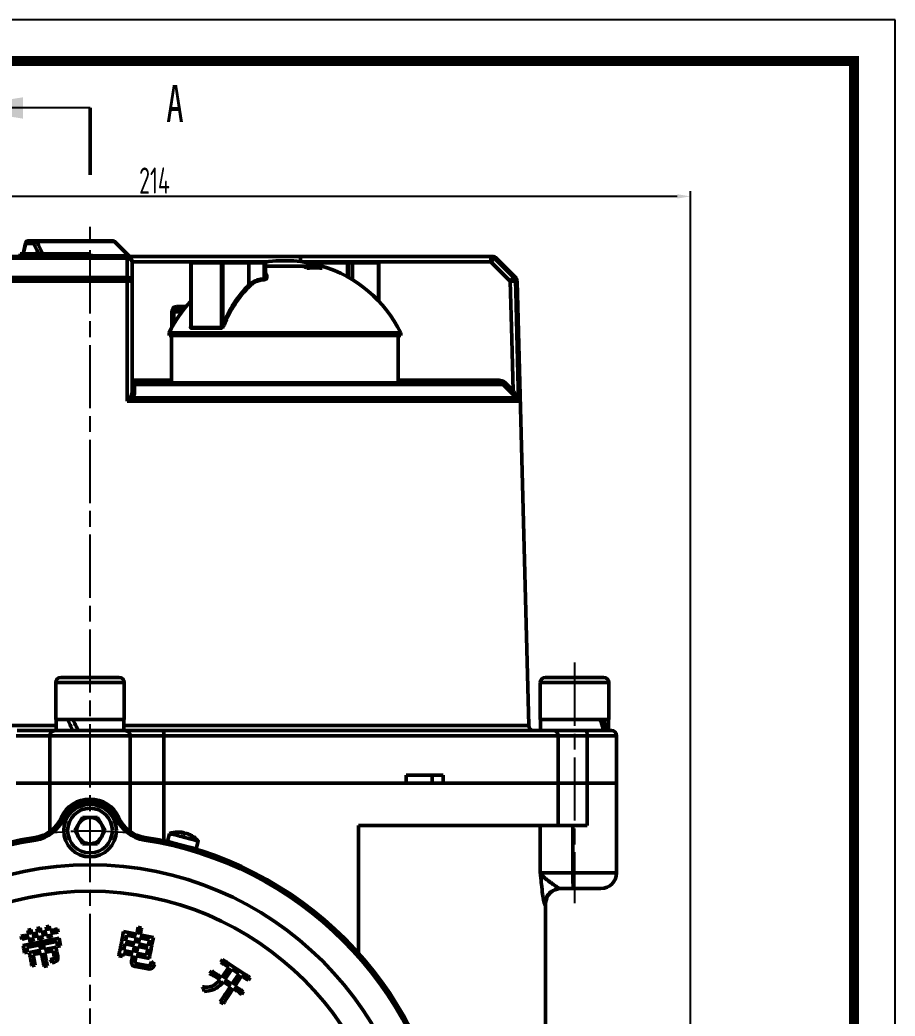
# Model space of a CAD drawing. Header units: millimetres. Extents: x 7343 to 8240, y 5038 to 5694.
# Drawn here: x 8074.1 to 8240.3, y 5505.3 to 5694.5 of the extents above; entities that cross this region are included whole.
import ezdxf

# ---------------------------------------------------------------- set-up
doc = ezdxf.new("R2010")
doc.units = ezdxf.units.MM
doc.linetypes.add('AM_ISO08W050', pattern=[18, 12, -1.5, 3, -1.5])
for name, color, linetype, lineweight in [('AM_5', 3, 'Continuous', 25), ('AM_7', 4, 'AM_ISO08W050', 25), ('AM_BOR', 7, 'Continuous', 50), ('剖切线', 1, 'Continuous', 50)]:
    doc.layers.add(name, color=color, linetype=linetype, lineweight=lineweight)
doc.layers.add('text', color=2, linetype='Continuous')
doc.styles.add('SLDTEXTSTYLE0', font='TXT', dxfattribs={"width": 0.7})
doc.styles.add('工程字', font='gbenor.shx', dxfattribs={"width": 0.707, "bigfont": 'hztxt.shx'})
doc.dimstyles.new('AM_GB$0', dxfattribs={"dimtxt": 3.5, "dimasz": 2.5, "dimexe": 1, "dimexo": 1, "dimgap": 0.5, "dimtad": 1, "dimdsep": 46, "dimtxsty": '工程字', "dimcen": 0, "dimclrd": 256, "dimclre": 256, "dimclrt": 2, "dimadec": 0, "dimazin": 2, "dimtp": 0.1, "dimtm": 0.1, "dimtfac": 0.71, "dimtmove": 0, "dimatfit": 3, "dimfxl": 0, "dimlwd": -1, "dimlwe": -1, "dimarcsym": 0})

# ---------------------------------------------------------------- blocks, each defined once
blk = doc.blocks.new('*D37')
at = {"layer": 'AM_5', "transparency": 16777216}
for p, q in [((7987.44, 5559.55), (7987.44, 5661.97)), ((8201.44, 5492.05), (8201.44, 5661.97)), ((8198.94, 5660.97), (7989.94, 5660.97))]:
    blk.add_line(p, q, dxfattribs=at)
for points in [[(7989.94, 5661.39), (7989.94, 5660.56), (7987.44, 5660.97)], [(8198.94, 5661.39), (8198.94, 5660.56), (8201.44, 5660.97)]]:
    blk.add_solid(points, dxfattribs=at)
at = {"layer": 'Defpoints', "color": 0}
for p in [(7987.44, 5660.97), (7987.44, 5558.55), (8201.44, 5491.05)]:
    blk.add_point(p, dxfattribs=at)
at = {"layer": 'AM_5', "color": 2, "transparency": 16777216, "insert": (8099.69, 5663.97), "char_height": 5, "attachment_point": 5, "style": '工程字'}
blk.add_mtext('214', dxfattribs=at)

msp = doc.modelspace()

# ---------------------------------------------------------------- linework, layer by layer
for p, q in [((8240.31, 5694.478), (7343.435, 5694.478)), ((8240.31, 5038.228), (8240.31, 5694.478))]:
    msp.add_line(p, q)
at = {"const_width": 1.875}
msp.add_lwpolyline([(8232.497, 5686.665), (7382.497, 5686.665), (7382.497, 5046.04), (8232.497, 5046.04)], close=True, dxfattribs=at)
at = {"layer": 'AM_5'}
msp.add_line((8087.442, 5677.761), (8062.042, 5677.761), dxfattribs=at)
msp.add_solid([(8062.042, 5677.761), (8074.742, 5675.729), (8074.742, 5679.793)], dxfattribs=at)
at = {"layer": 'AM_7'}
for p, q in [((8087.442, 5350.751), (8087.442, 5655.193)), ((8179.442, 5572.439), (8179.442, 5526.751))]:
    msp.add_line(p, q, dxfattribs=at)
msp.add_arc((8087.442, 5471.447), 69, 83.06287, 96.93713, dxfattribs=at)
at = {"layer": 'AM_BOR'}
for p, q in [((8075.22, 5652.091), (8074.752, 5650.091)), ((8075.242, 5652.045), (8074.774, 5650.045)), ((8075.22, 5652.091), (8075.224, 5652.1)), ((8076.688, 5652.045), (8075.242, 5652.045)), ((8075.298, 5652.277), (8075.298, 5652.278)), ((8075.827, 5652.545), (8077.121, 5652.545)), ((8077.121, 5652.545), (8091.735, 5652.545)), ((8092.088, 5652.399), (8077.323, 5652.399)), ((8094.795, 5649.692), (8092.088, 5652.399)), ((8074.166, 5650.045), (8074.166, 5649.545)), ((8074.358, 5650.045), (8074.166, 5650.045)), ((8074.358, 5650.045), (8074.358, 5649.545)), ((8074.736, 5650.045), (8074.358, 5650.045)), ((8074.774, 5650.045), (8077.426, 5650.045)), ((8077.426, 5650.045), (8077.426, 5649.545)), ((8077.563, 5650.045), (8077.426, 5650.045)), ((8077.563, 5650.045), (8077.563, 5649.545)), ((8077.975, 5650.045), (8077.563, 5650.045)), ((8077.975, 5650.045), (8077.975, 5649.545)), ((8079.411, 5650.045), (8079.411, 5649.545)), ((8085.594, 5650.045), (8079.411, 5650.045)), ((8085.594, 5650.045), (8085.594, 5649.545)), ((8087.03, 5650.045), (8087.03, 5649.545)), ((8087.442, 5650.045), (8087.03, 5650.045)), ((8087.442, 5650.045), (8087.442, 5649.545)), ((8087.579, 5650.045), (8087.579, 5649.545)), ((8094.507, 5649.252), (8010.317, 5649.252)), ((8011.024, 5649.545), (8094.442, 5649.545)), ((8087.579, 5649.692), (8094.795, 5649.692)), ((8094.442, 5649.545), (8127.442, 5649.545)), ((8095.442, 5648.545), (8095.442, 5644.878)), ((8106.791, 5648.545), (8095.442, 5648.545)), ((8106.591, 5648.345), (8106.591, 5636.187)), ((8106.591, 5648.345), (8106.626, 5648.345)), ((8106.626, 5648.345), (8106.626, 5636.062)), ((8112.407, 5648.345), (8106.626, 5648.345)), ((8106.791, 5648.545), (8112.519, 5648.545)), ((8112.407, 5636.062), (8112.407, 5648.345)), ((8112.407, 5648.345), (8112.66, 5648.345)), ((8112.519, 5648.545), (8117.452, 5648.545)), ((8112.66, 5648.345), (8112.66, 5636.633)), ((8117.593, 5648.345), (8112.66, 5648.345)), ((8117.452, 5648.545), (8120.571, 5648.545)), ((8117.593, 5644.165), (8117.593, 5648.345)), ((8120.518, 5648.345), (8117.593, 5648.345)), ((8120.518, 5645.321), (8120.518, 5648.345)), ((8120.518, 5648.345), (8120.771, 5648.345)), ((8121.156, 5648.545), (8120.574, 5648.545)), ((8120.771, 5648.345), (8120.771, 5645.623)), ((8120.774, 5648.345), (8120.771, 5648.345)), ((8120.774, 5645.742), (8120.774, 5648.345)), ((8127.442, 5649.545), (8163.539, 5649.545)), ((8127.442, 5649.545), (8127.442, 5648.582)), ((8128.309, 5648.545), (8127.727, 5648.545)), ((8128.309, 5648.545), (8136.339, 5648.545)), ((8136.345, 5648.345), (8128.966, 5648.345)), ((8136.339, 5648.545), (8137.16, 5648.545)), ((8136.345, 5645.677), (8136.345, 5648.345)), ((8136.345, 5648.345), (8136.539, 5648.345)), ((8136.539, 5645.568), (8136.539, 5648.345)), ((8137.301, 5648.345), (8136.539, 5648.345)), ((8137.16, 5648.545), (8142.092, 5648.545)), ((8142.234, 5648.345), (8137.301, 5648.345)), ((8137.301, 5645.117), (8137.301, 5648.345)), ((8163.539, 5648.545), (8142.092, 5648.545)), ((8142.234, 5641.107), (8142.234, 5648.345)), ((8142.234, 5648.345), (8142.292, 5648.345)), ((8142.292, 5641.045), (8142.292, 5648.345)), ((8163.539, 5649.545), (8163.539, 5648.545)), ((8163.539, 5649.545), (8163.86, 5649.545)), ((8164.567, 5649.252), (8164.243, 5649.252)), ((8168.235, 5645.585), (8164.567, 5649.252)), ((8120.774, 5647.745), (8131.442, 5647.745)), ((8120.774, 5647.742), (8127.771, 5647.742)), ((8130.599, 5647.742), (8131.442, 5647.742)), ((8130.599, 5647.742), (8130.599, 5647.41)), ((8131.442, 5647.742), (8131.442, 5647.745)), ((8094.529, 5644.904), (8006.356, 5644.904)), ((8006.649, 5645.585), (8094.504, 5645.585)), ((8095.442, 5644.878), (8095.442, 5624.07)), ((8120.771, 5645.623), (8120.753, 5645.742)), ((8167.925, 5645.585), (8168.235, 5645.585)), ((8168.527, 5644.904), (8168.217, 5644.904)), ((8170.737, 5560.519), (8168.527, 5644.904)), ((8102.981, 5639.045), (8103.363, 5639.045)), ((8102.981, 5636.083), (8102.981, 5639.045)), ((8103.363, 5639.045), (8103.363, 5636.752)), ((8104.903, 5639.045), (8103.363, 5639.045)), ((8103.875, 5640.045), (8105.794, 5640.045)), ((8104.244, 5639.545), (8105.292, 5639.545)), ((8102.442, 5635.045), (8102.442, 5634.545)), ((8139.998, 5635.045), (8102.442, 5635.045)), ((8112.393, 5635.966), (8106.606, 5635.966)), ((8106.626, 5636.062), (8112.407, 5636.062)), ((8146.442, 5635.045), (8139.998, 5635.045)), ((8146.442, 5634.545), (8146.442, 5635.045)), ((8139.998, 5634.545), (8102.442, 5634.545)), ((8102.942, 5634.545), (8102.942, 5625.545)), ((8146.442, 5634.545), (8139.998, 5634.545)), ((8145.942, 5625.545), (8145.942, 5634.545)), ((8095.442, 5626.045), (8102.981, 5626.045)), ((8165.872, 5625.252), (8095.904, 5625.252)), ((8095.942, 5625.545), (8165.156, 5625.545)), ((8145.942, 5626.045), (8165.156, 5626.045)), ((8165.156, 5625.545), (8165.156, 5626.045)), ((8166.223, 5625.606), (8167.768, 5624.07)), ((8168.817, 5622.066), (8094.528, 5622.066)), ((8095.536, 5622.747), (8168.429, 5622.747)), ((8080.942, 5568.645), (8080.942, 5561.645)), ((8093.942, 5568.645), (8080.942, 5568.645)), ((8081.942, 5569.645), (8092.942, 5569.645)), ((8093.942, 5561.645), (8093.942, 5568.645)), ((8172.942, 5568.645), (8172.942, 5561.645)), ((8185.942, 5568.645), (8172.942, 5568.645)), ((8173.942, 5569.645), (8184.942, 5569.645)), ((8185.942, 5561.645), (8185.942, 5568.645)), ((8093.942, 5561.645), (8080.942, 5561.645)), ((8081.002, 5561.645), (8081.002, 5559.545)), ((8093.882, 5559.545), (8093.882, 5561.645)), ((8185.942, 5561.645), (8172.942, 5561.645)), ((8173.002, 5561.645), (8173.002, 5559.545)), ((8185.882, 5559.545), (8185.882, 5561.645)), ((8004.147, 5560.519), (8081.002, 5560.519)), ((8073.582, 5559.545), (8080.765, 5559.545)), ((8080.765, 5559.545), (8094.119, 5559.545)), ((8093.882, 5560.519), (8170.737, 5560.519)), ((8094.119, 5559.545), (8101.302, 5559.545)), ((8101.302, 5559.545), (8175.356, 5559.545)), ((8175.356, 5559.545), (8181.544, 5559.545)), ((8181.544, 5559.545), (8186.442, 5559.545)), ((8079.811, 5558.545), (8073.426, 5558.545)), ((8079.811, 5558.545), (8079.811, 5549.545)), ((8095.073, 5558.545), (8079.811, 5558.545)), ((8095.073, 5558.545), (8095.073, 5549.545)), ((8101.458, 5558.545), (8095.073, 5558.545)), ((8101.458, 5558.545), (8101.458, 5549.545)), ((8176.344, 5558.545), (8101.458, 5558.545)), ((8176.344, 5558.545), (8176.344, 5549.545)), ((8181.844, 5558.545), (8176.344, 5558.545)), ((8181.844, 5558.545), (8181.844, 5549.545)), ((8187.442, 5558.545), (8181.844, 5558.545)), ((8187.442, 5549.545), (8187.442, 5558.545)), ((8147.448, 5551.045), (8147.448, 5549.545)), ((8154.519, 5551.045), (8147.448, 5551.045)), ((8152.394, 5551.045), (8152.394, 5549.545)), ((8154.519, 5551.045), (8154.519, 5549.545)), ((8079.811, 5549.545), (8073.426, 5549.545)), ((8095.073, 5549.545), (8079.811, 5549.545)), ((8079.811, 5549.545), (8079.811, 5540.378)), ((8095.073, 5549.545), (8101.458, 5549.545)), ((8095.073, 5540.378), (8095.073, 5549.545)), ((8101.458, 5549.545), (8147.448, 5549.545)), ((8101.458, 5549.545), (8176.344, 5549.545)), ((8101.458, 5549.545), (8101.458, 5538.596)), ((8154.519, 5549.545), (8176.344, 5549.545)), ((8181.844, 5549.545), (8176.344, 5549.545)), ((8176.344, 5541.545), (8176.344, 5549.545)), ((8187.442, 5549.545), (8181.844, 5549.545)), ((8181.844, 5549.545), (8181.844, 5541.545)), ((8187.442, 5532.545), (8187.442, 5549.545)), ((8084.555, 5540.545), (8085.998, 5543.045)), ((8085.998, 5543.045), (8088.885, 5543.045)), ((8088.885, 5543.045), (8090.329, 5540.545)), ((8085.998, 5538.045), (8084.555, 5540.545)), ((8090.329, 5540.545), (8088.885, 5538.045)), ((8105.039, 5540.024), (8105.078, 5540.172)), ((8105.045, 5540.023), (8105.086, 5540.176)), ((8138.442, 5541.545), (8138.442, 5517.276)), ((8138.442, 5541.545), (8176.344, 5541.545)), ((8172.947, 5532.545), (8172.947, 5541.545)), ((8181.844, 5541.545), (8176.344, 5541.545)), ((8179.12, 5541.545), (8179.12, 5532.545)), ((8102.567, 5539.993), (8102.174, 5538.501)), ((8105.318, 5540.108), (8105.279, 5539.961)), ((8106.109, 5539.9), (8106.105, 5539.884)), ((8107.59, 5537.075), (8107.982, 5538.567)), ((8088.885, 5538.045), (8085.998, 5538.045)), ((8103.431, 5538.17), (8103.427, 5538.154)), ((8106.328, 5537.39), (8106.333, 5537.406)), ((8172.947, 5532.545), (8179.12, 5532.545)), ((8179.12, 5532.545), (8187.442, 5532.545)), ((8179.24, 5529.545), (8176.789, 5529.545)), ((8184.442, 5529.545), (8179.24, 5529.545)), ((8173.942, 5526.545), (8173.794, 5526.545)), ((8173.942, 5493.545), (8173.942, 5526.545)), ((8075.618, 5521.639), (8076.244, 5521.762)), ((8077.34, 5521.977), (8077.998, 5522.106)), ((8078.138, 5521.222), (8079.266, 5521.444)), ((8079.1, 5522.289), (8079.696, 5522.406)), ((8079.266, 5521.444), (8079.1, 5522.289)), ((8079.829, 5521.554), (8080.205, 5521.628)), ((8081.264, 5521.867), (8081.387, 5521.24)), ((8093.793, 5521.358), (8096.331, 5520.86)), ((8096.556, 5522.182), (8097.245, 5522.046)), ((8074.466, 5519.882), (8074.343, 5520.509)), ((8074.717, 5518.762), (8081.577, 5520.107)), ((8075.226, 5520.651), (8075.82, 5520.768)), ((8075.925, 5520.235), (8075.299, 5520.112)), ((8081.119, 5519.465), (8075.418, 5518.346)), ((8076.692, 5519.475), (8076.066, 5519.352)), ((8076.384, 5520.878), (8077.543, 5521.106)), ((8077.649, 5520.573), (8076.489, 5520.345)), ((8078.435, 5519.881), (8077.776, 5519.752)), ((8079.371, 5520.911), (8078.243, 5520.688)), ((8079.53, 5520.096), (8079.371, 5520.911)), ((8080.126, 5520.213), (8079.53, 5520.096)), ((8080.31, 5521.095), (8079.935, 5521.021)), ((8081.296, 5518.556), (8081.119, 5519.465)), ((8081.577, 5520.107), (8081.86, 5518.666)), ((8094.41, 5520.684), (8094.182, 5519.525)), ((8094.182, 5519.525), (8095.998, 5519.169)), ((8096.227, 5520.328), (8094.41, 5520.684)), ((8095.998, 5519.169), (8096.227, 5520.328)), ((8096.853, 5520.206), (8096.625, 5519.046)), ((8098.732, 5519.837), (8096.853, 5520.206)), ((8096.957, 5520.737), (8099.493, 5520.24)), ((8098.504, 5518.677), (8098.732, 5519.837)), ((8075.596, 5517.437), (8075, 5517.321)), ((8075.418, 5518.346), (8075.596, 5517.437)), ((8075.896, 5517.399), (8078.12, 5517.835)), ((8077.929, 5518.644), (8078.618, 5518.778)), ((8078.747, 5517.958), (8081.002, 5518.401)), ((8080.447, 5517.738), (8078.851, 5517.425)), ((8080.663, 5516.643), (8080.447, 5517.738)), ((8081.142, 5517.517), (8081.302, 5516.703)), ((8081.86, 5518.666), (8081.296, 5518.556)), ((8094.084, 5519.024), (8093.838, 5517.771)), ((8093.838, 5517.771), (8095.654, 5517.415)), ((8095.9, 5518.668), (8094.084, 5519.024)), ((8095.654, 5517.415), (8095.9, 5518.668)), ((8096.527, 5518.545), (8096.281, 5517.292)), ((8098.406, 5518.176), (8096.527, 5518.545)), ((8096.625, 5519.046), (8098.504, 5518.677)), ((8098.16, 5516.923), (8098.406, 5518.176)), ((8078.224, 5517.302), (8076.658, 5516.995)), ((8076.658, 5516.995), (8077.046, 5515.022)), ((8078.501, 5515.893), (8078.224, 5517.302)), ((8078.851, 5517.425), (8079.127, 5516.016)), ((8093.617, 5516.643), (8092.896, 5516.785)), ((8093.734, 5517.239), (8093.617, 5516.643)), ((8095.55, 5516.883), (8093.734, 5517.239)), ((8095.335, 5515.786), (8095.55, 5516.883)), ((8096.177, 5516.76), (8096.01, 5515.914)), ((8098.713, 5516.263), (8096.177, 5516.76)), ((8096.281, 5517.292), (8098.16, 5516.923)), ((8112.276, 5515.547), (8112.625, 5516.079)), ((8077.046, 5515.022), (8076.388, 5514.893)), ((8079.379, 5514.895), (8078.69, 5514.76)), ((8098.49, 5514.289), (8096.047, 5514.769)), ((8096.495, 5515.233), (8098.155, 5514.907)), ((8110.18, 5513.386), (8110.545, 5513.945)), ((8112.495, 5512.63), (8113.783, 5514.598)), ((8114.342, 5514.232), (8113.054, 5512.264)), ((8113.831, 5515.251), (8116.703, 5513.371)), ((8115.672, 5513.362), (8114.342, 5514.232)), ((8112.174, 5512.196), (8111.561, 5512.597)), ((8111.857, 5513.048), (8112.495, 5512.63)), ((8114.088, 5510.943), (8112.759, 5511.813)), ((8113.054, 5512.264), (8114.384, 5511.394)), ((8114.384, 5511.394), (8115.672, 5513.362)), ((8116.23, 5512.997), (8114.942, 5511.029)), ((8117.865, 5512.65), (8117.516, 5512.118)), ((8113.149, 5509.507), (8114.088, 5510.943)), ((8114.646, 5510.578), (8113.707, 5509.142)), ((8115.152, 5510.247), (8114.646, 5510.578)), ((8114.942, 5511.029), (8115.448, 5510.698)), ((8116.608, 5509.977), (8116.261, 5509.445)), ((8112.76, 5507.635), (8112.148, 5508.035))]:
    msp.add_line(p, q, dxfattribs=at)
at = {"layer": 'AM_BOR', "flags": 128}
for points in [[(8077.691, 5650.045), (8077.377, 5650.672), (8076.688, 5652.045)], [(8077.323, 5652.399), (8077.677, 5651.693), (8078.503, 5650.045)], [(8094.504, 5645.585), (8094.505, 5646.996), (8094.507, 5649.252)], [(8112.519, 5648.545), (8112.497, 5648.542), (8112.476, 5648.53), (8112.457, 5648.512), (8112.44, 5648.487), (8112.426, 5648.456), (8112.416, 5648.422), (8112.409, 5648.384), (8112.407, 5648.345)], [(8163.539, 5648.545), (8163.671, 5648.678), (8163.798, 5648.806), (8163.916, 5648.925), (8164.021, 5649.03), (8164.109, 5649.118), (8164.177, 5649.186), (8164.222, 5649.231), (8164.243, 5649.252)], [(8167.221, 5644.878), (8165.33, 5646.762), (8163.539, 5648.545)], [(8164.243, 5649.252), (8165.66, 5647.841), (8167.925, 5645.585)], [(8094.528, 5622.066), (8094.529, 5624.065), (8094.529, 5632.062), (8094.529, 5644.904)], [(8167.221, 5644.878), (8167.353, 5645.011), (8167.481, 5645.139), (8167.599, 5645.258), (8167.704, 5645.363), (8167.792, 5645.451), (8167.86, 5645.519), (8167.905, 5645.564), (8167.925, 5645.585)], [(8167.221, 5644.878), (8167.405, 5644.883), (8167.583, 5644.887), (8167.749, 5644.892), (8167.896, 5644.895), (8168.021, 5644.899), (8168.117, 5644.901), (8168.184, 5644.903), (8168.217, 5644.904)], [(8167.768, 5624.07), (8167.511, 5633.86), (8167.221, 5644.878)], [(8168.217, 5644.904), (8168.269, 5642.905), (8168.48, 5634.907), (8168.817, 5622.066)], [(8095.904, 5625.252), (8095.904, 5624.547), (8095.905, 5623.717)], [(8165.872, 5625.252), (8165.883, 5625.264), (8165.906, 5625.287), (8165.94, 5625.321), (8165.984, 5625.365), (8166.036, 5625.418), (8166.095, 5625.477), (8166.158, 5625.54), (8166.223, 5625.606)], [(8167.416, 5623.717), (8166.707, 5624.422), (8165.872, 5625.252)], [(8167.416, 5623.717), (8167.427, 5623.728), (8167.45, 5623.751), (8167.484, 5623.785), (8167.528, 5623.829), (8167.58, 5623.881), (8167.639, 5623.941), (8167.702, 5624.004), (8167.768, 5624.07)], [(8181.844, 5558.545), (8181.838, 5558.74), (8181.821, 5558.928), (8181.793, 5559.101), (8181.756, 5559.252), (8181.71, 5559.377), (8181.659, 5559.469), (8181.602, 5559.526), (8181.544, 5559.545)], [(8081.97, 5543.007), (8081.979, 5543.003), (8082.005, 5542.991), (8082.047, 5542.973), (8082.104, 5542.947), (8082.173, 5542.916), (8082.252, 5542.88), (8082.337, 5542.842), (8082.426, 5542.802)], [(8092.913, 5543.007), (8092.905, 5543.003), (8092.879, 5542.991), (8092.837, 5542.973), (8092.78, 5542.947), (8092.711, 5542.916), (8092.632, 5542.88), (8092.546, 5542.842), (8092.458, 5542.802)], [(8077.03, 5539.25), (8077.032, 5539.24), (8077.036, 5539.212), (8077.043, 5539.166), (8077.053, 5539.105), (8077.064, 5539.03), (8077.077, 5538.944), (8077.091, 5538.852), (8077.106, 5538.755)], [(8097.853, 5539.25), (8097.852, 5539.24), (8097.847, 5539.212), (8097.84, 5539.166), (8097.831, 5539.105), (8097.819, 5539.03), (8097.806, 5538.944), (8097.792, 5538.852), (8097.777, 5538.755)], [(8107.59, 5537.075), (8107.589, 5537.075), (8107.383, 5537.13), (8106.839, 5537.273), (8106.031, 5537.485), (8105.068, 5537.739), (8104.08, 5537.999), (8103.2, 5538.231), (8102.547, 5538.403), (8102.209, 5538.492), (8102.174, 5538.501)], [(8107.982, 5538.567), (8107.982, 5538.567), (8107.776, 5538.621), (8107.232, 5538.764), (8106.424, 5538.977), (8105.461, 5539.231), (8104.473, 5539.491), (8103.592, 5539.723), (8102.94, 5539.894), (8102.602, 5539.983), (8102.567, 5539.993)]]:
    msp.add_lwpolyline(points, dxfattribs=at)
at = {"layer": 'AM_BOR'}
for centre, radius in [((8087.442, 5540.545), 5), ((8087.442, 5540.545), 4.25), ((8087.442, 5471.545), 62.5), ((8087.442, 5471.545), 57.5)]:
    msp.add_circle(centre, radius, dxfattribs=at)
for centre, radius, start, end in [((8075.268, 5652.085), 0.0475, 172.84057, 237.27657), ((8075.324, 5652.28), 0.0267, 185.48485, 239.88535), ((8077.157, 5652.077), 0.47, 94.40204, 183.81393), ((8077.307, 5651.679), 0.72, 88.7183, 149.43204), ((8077.095, 5652.297), 0.25, 24.1605, 84.19366), ((8091.735, 5652.045), 0.5, 45, 90), ((8074.8, 5650.086), 0.0478, 173.42999, 237.11397), ((8077.256, 5649.933), 0.387, 270.25656, 295.97599), ((8093.974, 5649.288), 0.534, 356.14624, 28.79329), ((8094.442, 5648.545), 1, 0, 90), ((8094.586, 5648.385), 0.871, 10.61386, 95.20312), ((8095.149, 5650.045), 0.5, 225, 270), ((8106.791, 5648.345), 0.2, 90, 180), ((8106.81, 5648.361), 0.185, 95.86056, 184.84646), ((8112.484, 5648.37), 0.179, 351.95427, 78.57359), ((8117.416, 5648.37), 0.179, 351.95499, 78.57287), ((8120.744, 5648.392), 0.232, 138.46309, 191.55813), ((8120.571, 5648.345), 0.2, 359.99144, 89.98294), ((8120.574, 5648.345), 0.2, 0, 90), ((8124.442, 5624.267), 24.5, 73.39845, 98.73703), ((8128.309, 5648.345), 0.2, 90, 136.76973), ((8136.339, 5648.345), 0.2, 0, 90), ((8134.647, 5648.395), 1.699, 358.31367, 5.06624), ((8137.124, 5648.37), 0.179, 351.95488, 78.57369), ((8142.092, 5648.345), 0.2, 0, 90), ((8142.057, 5648.37), 0.179, 351.95488, 78.57369), ((8163.538, 5648.552), 0.994, 44.84569, 89.9827), ((8163.86, 5648.545), 1, 45, 90), ((8122.556, 5634.844), 13.912, 63.86334, 67.98449), ((8130.099, 5635.815), 11.605, 83.00043, 96.99957), ((8125.384, 5634.844), 13.912, 63.86334, 67.98449), ((8124.442, 5624.263), 24.5, 26.10891, 73.39845), ((8094.585, 5644.716), 0.872, 10.65447, 95.33469), ((8086.05, 5644.926), 8.48, 359.84791, 4.45335), ((8094.744, 5636.48), 8.427, 85.25046, 91.46117), ((8134.089, 5627.982), 23.109, 135.54773, 158.01581), ((8117.867, 5644.299), 0.305, 206.00152, 255.06067), ((8120.051, 5645.292), 0.467, 342.26343, 3.46681), ((8120.966, 5645.642), 0.196, 185.78151, 279.86055), ((8167.215, 5644.878), 1.002, 1.47689, 44.86413), ((8167.527, 5644.878), 1, 1.5, 45), ((8134.15, 5627.952), 22.921, 135.54735, 158.016), ((8124.442, 5624.263), 24.5, 136.7681, 153.89109), ((8104.321, 5639.988), 0.45, 172.68987, 260.05005), ((8112.963, 5637.018), 0.49, 231.82282, 262.13045), ((8106.392, 5636.061), 0.233, 336.02259, 0.17971), ((8112.076, 5636.06), 0.331, 343.52208, 0.27652), ((8095.942, 5626.045), 0.5, 180, 270), ((8095.868, 5625.685), 0.434, 190.46089, 274.69565), ((8095.869, 5624.149), 0.434, 190.48074, 274.762), ((8095.878, 5623.427), 0.761, 206.11467, 243.28228), ((8168.726, 5622.9), 0.334, 145.03813, 207.38088), ((8081.942, 5568.645), 1, 90, 180), ((8092.942, 5568.645), 1, 0, 90), ((8173.942, 5568.645), 1, 90, 180), ((8184.942, 5568.645), 1, 0, 90), ((8080.788, 5558.568), 0.978, 91.38496, 181.32109), ((8094.095, 5558.568), 0.978, 358.67891, 88.61504), ((8099.735, 5558.789), 1.739, 351.9379, 25.76534), ((8171.736, 5560.545), 1, 181.5, 270), ((8175.35, 5558.551), 0.994, 359.65043, 89.64604), ((8186.442, 5558.545), 1, 0, 90), ((8087.442, 5540.545), 6, 24.22304, 155.77696), ((8087.442, 5540.545), 5.5, 24.22304, 155.77696), ((8076.042, 5545.674), 6.5, 278.74241, 335.77696), ((8076.042, 5545.674), 7, 278.74241, 335.77696), ((8087.442, 5540.545), 2.5, 90, 150), ((8087.442, 5540.545), 2.5, 30, 90), ((8098.841, 5545.674), 7, 204.22304, 261.25759), ((8098.841, 5545.674), 6.5, 204.22304, 261.25759), ((8087.442, 5540.545), 2.5, 150, 210), ((8087.442, 5540.545), 2.5, 330, 30), ((8104.22, 5535.274), 5, 91.66432, 109.3058), ((8104.213, 5535.483), 4.791, 82.30935, 91.6664), ((8105.249, 5539.643), 0.556, 107.97169, 131.52461), ((8087.442, 5471.545), 68.5, 98.74241, 171.25759), ((8087.442, 5471.545), 68, 98.74241, 171.25759), ((8087.442, 5540.545), 2.5, 210, 270), ((8087.442, 5540.545), 2.5, 270, 330), ((8087.442, 5471.545), 68, 8.74241, 81.25759), ((8087.442, 5471.545), 68.5, 8.74241, 81.25759), ((8103.8, 5534.802), 5.367, 72.115, 78.38473), ((8104.908, 5539.733), 0.556, 18.9751, 42.52508), ((8105.817, 5539.494), 0.556, 107.97208, 131.52468), ((8104.209, 5535.484), 4.791, 58.83392, 68.19084), ((8104.33, 5535.453), 4.789, 58.83222, 68.19254), ((8106.689, 5539.34), 0.243, 60.45763, 90.03756), ((8104.22, 5535.274), 5, 41.1942, 58.83568), ((8197.833, 5531.797), 18.729, 177.70878, 186.90393), ((8184.442, 5532.545), 3, 270, 0), ((8176.791, 5526.548), 2.997, 90.04904, 180.04923), ((8176.942, 5526.545), 3, 90, 180)]:
    msp.add_arc(centre, radius, start, end, dxfattribs=at)
for centre, major_axis, ratio, start_param, end_param in [((8087.442, 5559.545), (-5.902, 11.069), 0.2328267, 1.2578971, 1.4472938), ((8087.442, 5561.645), (-5.902, 11.069), 0.2328267, 1.4472938, 1.6366905), ((8179.442, 5559.545), (-4.162, 10.998), 0.4468137, 4.5448784, 4.734275), ((8179.442, 5561.645), (-4.162, 10.998), 0.4468137, 4.3554817, 4.5448784), ((8087.442, 5559.545), (-3.977, 7.46), 0.2328267, 1.378906, 1.4472938)]:
    msp.add_ellipse(centre, major_axis=major_axis, ratio=ratio, start_param=start_param, end_param=end_param, dxfattribs=at)
for points, knots in [([(8075.303, 5652.275), (8075.278, 5652.235), (8075.236, 5652.165), (8075.22, 5652.089), (8075.213, 5652.057)], [0, 0, 0, 0, 0.5820854, 1, 1, 1, 1]), ([(8075.311, 5652.257), (8075.305, 5652.245), (8075.271, 5652.178), (8075.255, 5652.106), (8075.242, 5652.045)], [0, 0, 0, 0, 0.1719099, 1, 1, 1, 1]), ([(8075.827, 5652.545), (8075.775, 5652.542), (8075.647, 5652.534), (8075.471, 5652.458), (8075.347, 5652.36), (8075.31, 5652.291), (8075.301, 5652.275)], [0, 0, 0, 0, 0.2564304, 0.6222858, 0.9144489, 1, 1, 1, 1]), ([(8075.827, 5652.545), (8075.826, 5652.545), (8075.822, 5652.545), (8075.815, 5652.545), (8075.8, 5652.545), (8075.769, 5652.543), (8075.697, 5652.535), (8075.569, 5652.499), (8075.415, 5652.41), (8075.344, 5652.305), (8075.311, 5652.257)], [0, 0, 0, 0, 0.0072897, 0.0172544, 0.0368032, 0.0786533, 0.1697551, 0.3881704, 0.7195083, 1, 1, 1, 1]), ([(8074.748, 5650.091), (8074.74, 5650.057), (8074.719, 5649.962), (8074.634, 5649.815), (8074.537, 5649.697), (8074.476, 5649.656), (8074.463, 5649.648)], [0, 0, 0, 0, 0.2078382, 0.5835685, 0.9119132, 1, 1, 1, 1]), ([(8074.774, 5650.045), (8074.749, 5649.986), (8074.701, 5649.869), (8074.594, 5649.736), (8074.519, 5649.674), (8074.497, 5649.657)], [0, 0, 0, 0, 0.4197051, 0.8311071, 1, 1, 1, 1]), ([(8079.411, 5650.045), (8079.237, 5650.045), (8078.889, 5650.045), (8078.371, 5650.045), (8078.077, 5650.045), (8078.009, 5650.045), (8077.975, 5650.045)], [0, 0, 0, 0, 0.28155189, 0.56126396, 0.77886017, 1, 1, 1, 1]), ([(8087.03, 5650.045), (8087, 5650.045), (8086.939, 5650.045), (8086.769, 5650.045), (8086.269, 5650.045), (8085.873, 5650.045), (8085.594, 5650.045)], [0, 0, 0, 0, 0.1873742, 0.3732272, 0.5588338, 1, 1, 1, 1]), ([(8120.774, 5646.394), (8120.808, 5646.361), (8121.038, 5646.134), (8121.017, 5645.765), (8120.999, 5645.45)], [0, 0, 0, 0, 0.1472915, 1, 1, 1, 1]), ([(8117.593, 5644.165), (8117.859, 5644.377), (8118.343, 5644.762), (8119.315, 5645.156), (8120.054, 5645.301), (8120.446, 5645.318), (8120.518, 5645.321)], [0, 0, 0, 0, 0.3540521, 0.6427714, 0.9353245, 1, 1, 1, 1]), ([(8120.496, 5645.15), (8120.43, 5645.147), (8120.066, 5645.131), (8119.379, 5644.985), (8118.48, 5644.594), (8118.035, 5644.214), (8117.789, 5644.004)], [0, 0, 0, 0, 0.0640432, 0.3544128, 0.6430718, 1, 1, 1, 1]), ([(8120.999, 5645.45), (8120.99, 5645.416), (8120.972, 5645.351), (8120.868, 5645.26), (8120.739, 5645.195), (8120.608, 5645.158), (8120.531, 5645.153), (8120.496, 5645.15)], [0, 0, 0, 0, 0.2579569, 0.4849259, 0.7035838, 0.8642781, 1, 1, 1, 1]), ([(8120.518, 5645.321), (8120.535, 5645.323), (8120.576, 5645.33), (8120.644, 5645.369), (8120.707, 5645.434), (8120.758, 5645.524), (8120.766, 5645.588), (8120.771, 5645.623)], [0, 0, 0, 0, 0.113226, 0.2576307, 0.4754199, 0.7185211, 1, 1, 1, 1]), ([(8103.875, 5640.045), (8103.777, 5640.036), (8103.568, 5640.015), (8103.298, 5639.845), (8103.109, 5639.596), (8103.001, 5639.325), (8102.988, 5639.139), (8102.981, 5639.045)], [0, 0, 0, 0, 0.236844, 0.4996167, 0.6996125, 0.8497983, 1, 1, 1, 1]), ([(8103.363, 5639.045), (8103.366, 5639.076), (8103.37, 5639.124), (8103.408, 5639.215), (8103.497, 5639.329), (8103.688, 5639.45), (8103.948, 5639.531), (8104.147, 5639.541), (8104.244, 5639.545)], [0, 0, 0, 0, 0.0747796, 0.1171019, 0.2469634, 0.4436784, 0.7296173, 1, 1, 1, 1]), ([(8112.407, 5636.062), (8112.412, 5636.062), (8112.423, 5636.064), (8112.442, 5636.075), (8112.468, 5636.099), (8112.516, 5636.17), (8112.593, 5636.35), (8112.633, 5636.518), (8112.66, 5636.633)], [0, 0, 0, 0, 0.0275822, 0.0617298, 0.1041861, 0.1954158, 0.4521443, 1, 1, 1, 1]), ([(8106.606, 5635.966), (8106.594, 5635.968), (8106.567, 5635.974), (8106.541, 5636.02), (8106.533, 5636.126), (8106.552, 5636.247), (8106.585, 5636.337), (8106.591, 5636.355)], [0, 0, 0, 0, 0.1148327, 0.2566366, 0.4794144, 0.8964649, 1, 1, 1, 1]), ([(8106.592, 5636.186), (8106.592, 5636.16), (8106.593, 5636.117), (8106.604, 5636.079), (8106.615, 5636.064), (8106.622, 5636.063), (8106.626, 5636.062)], [0, 0, 0, 0, 0.49202733, 0.79497716, 0.8791214, 1, 1, 1, 1]), ([(8112.896, 5636.533), (8112.841, 5636.417), (8112.757, 5636.243), (8112.601, 5636.066), (8112.499, 5635.994), (8112.437, 5635.969), (8112.403, 5635.967), (8112.393, 5635.966)], [0, 0, 0, 0, 0.4935082, 0.7465134, 0.8510379, 0.9564904, 1, 1, 1, 1]), ([(8095.942, 5625.545), (8095.94, 5625.544), (8095.932, 5625.539), (8095.918, 5625.468), (8095.908, 5625.324), (8095.904, 5625.252)], [0, 0, 0, 0, 0.1397747, 0.5702726, 1, 1, 1, 1]), ([(8165.156, 5626.045), (8165.326, 5626.029), (8165.667, 5625.995), (8166.02, 5625.794), (8166.184, 5625.643), (8166.223, 5625.606)], [0, 0, 0, 0, 0.4316487, 0.8633405, 1, 1, 1, 1]), ([(8165.872, 5625.252), (8165.845, 5625.277), (8165.736, 5625.378), (8165.498, 5625.512), (8165.27, 5625.534), (8165.156, 5625.545)], [0, 0, 0, 0, 0.1363864, 0.5678734, 1, 1, 1, 1]), ([(8095.195, 5623.092), (8095.271, 5623.251), (8095.419, 5623.563), (8095.434, 5623.904), (8095.442, 5624.07)], [0, 0, 0, 0, 0.5114842, 1, 1, 1, 1]), ([(8095.905, 5623.717), (8095.893, 5623.55), (8095.868, 5623.204), (8095.649, 5622.903), (8095.536, 5622.747)], [0, 0, 0, 0, 0.4802559, 1, 1, 1, 1]), ([(8168.429, 5622.747), (8168.327, 5622.841), (8168.009, 5623.134), (8167.656, 5623.481), (8167.416, 5623.717)], [0, 0, 0, 0, 0.3221812, 1, 1, 1, 1]), ([(8167.768, 5624.07), (8167.928, 5623.836), (8168.16, 5623.494), (8168.382, 5623.188), (8168.452, 5623.092)], [0, 0, 0, 0, 0.686422, 1, 1, 1, 1]), ([(8094.528, 5622.066), (8094.53, 5622.068), (8094.652, 5622.251), (8094.89, 5622.609), (8095.095, 5622.933), (8095.195, 5623.092)], [0, 0, 0, 0, 0.0060563, 0.5138854, 1, 1, 1, 1]), ([(8095.536, 5622.747), (8095.383, 5622.642), (8095.07, 5622.428), (8094.713, 5622.189), (8094.531, 5622.067), (8094.528, 5622.066)], [0, 0, 0, 0, 0.4863959, 0.9939301, 1, 1, 1, 1]), ([(8168.817, 5622.066), (8168.817, 5622.067), (8168.798, 5622.189), (8168.725, 5622.428), (8168.526, 5622.642), (8168.429, 5622.747)], [0, 0, 0, 0, 0.0060697, 0.5136041, 1, 1, 1, 1]), ([(8168.452, 5623.092), (8168.545, 5622.933), (8168.736, 5622.609), (8168.801, 5622.251), (8168.817, 5622.068), (8168.817, 5622.066)], [0, 0, 0, 0, 0.48611492, 0.99394375, 1, 1, 1, 1]), ([(8105.078, 5540.172), (8105.082, 5540.174), (8105.091, 5540.179), (8105.062, 5540.192), (8105.004, 5540.206), (8104.93, 5540.22), (8104.876, 5540.227), (8104.854, 5540.23)], [0, 0, 0, 0, 0.2135131, 0.4270857, 0.6389634, 0.850109, 1, 1, 1, 1]), ([(8105.078, 5540.182), (8105.108, 5540.176), (8105.171, 5540.163), (8105.248, 5540.142), (8105.299, 5540.123), (8105.312, 5540.113), (8105.318, 5540.108)], [0, 0, 0, 0, 0.2615899, 0.5346789, 0.8068296, 1, 1, 1, 1]), ([(8103.907, 5538.037), (8103.513, 5538.132), (8102.786, 5538.308), (8101.851, 5538.514), (8101.23, 5538.644), (8101.143, 5538.661), (8101.098, 5538.67)], [0, 0, 0, 0, 0.2713033, 0.5002517, 0.7460826, 1, 1, 1, 1]), ([(8105.989, 5539.932), (8105.958, 5539.944), (8105.895, 5539.968), (8105.801, 5539.997), (8105.722, 5540.017), (8105.669, 5540.025), (8105.652, 5540.023), (8105.645, 5540.022)], [0, 0, 0, 0, 0.2134896, 0.4270554, 0.6389391, 0.8500968, 1, 1, 1, 1]), ([(8105.884, 5539.966), (8105.884, 5539.967), (8105.881, 5539.973), (8105.91, 5539.968), (8105.966, 5539.953), (8106.037, 5539.928), (8106.088, 5539.908), (8106.109, 5539.9)], [0, 0, 0, 0, 0.09282017, 0.33915578, 0.58356536, 0.82710923, 1, 1, 1, 1]), ([(8173.794, 5526.545), (8173.768, 5526.545), (8173.739, 5526.593), (8173.692, 5526.728), (8173.676, 5526.784), (8173.642, 5526.917), (8173.624, 5526.994), (8173.571, 5527.251), (8173.534, 5527.457), (8173.459, 5527.929), (8173.421, 5528.197), (8173.308, 5529.054), (8173.235, 5529.704), (8173.127, 5530.741), (8173.092, 5531.097), (8173.038, 5531.637), (8173.02, 5531.818), (8172.984, 5532.181), (8172.965, 5532.364), (8172.947, 5532.545)], [0, 0, 0, 0, 0.125, 0.125, 0.1875, 0.1875, 0.25, 0.25, 0.375, 0.375, 0.5, 0.5, 0.75, 0.75, 0.875, 0.875, 0.9375, 0.9375, 1, 1, 1, 1]), ([(8176.789, 5529.545), (8176.67, 5529.545), (8176.53, 5529.601), (8176.208, 5529.777), (8176.027, 5529.898), (8175.644, 5530.163), (8175.441, 5530.308), (8175.032, 5530.601), (8174.826, 5530.749), (8174.427, 5531.042), (8174.234, 5531.185), (8173.876, 5531.468), (8173.71, 5531.607), (8173.417, 5531.88), (8173.29, 5532.015), (8173.135, 5532.215), (8173.089, 5532.281), (8173.009, 5532.413), (8172.974, 5532.48), (8172.947, 5532.545)], [0, 0, 0, 0, 0.125, 0.125, 0.25, 0.25, 0.375, 0.375, 0.5, 0.5, 0.625, 0.625, 0.75, 0.75, 0.875, 0.875, 0.9375, 0.9375, 1, 1, 1, 1]), ([(8075.82, 5520.768), (8075.787, 5520.931), (8075.729, 5521.224), (8075.652, 5521.512), (8075.618, 5521.639)], [0, 0, 0, 0, 0.5600133, 1, 1, 1, 1]), ([(8076.244, 5521.762), (8076.267, 5521.596), (8076.306, 5521.3), (8076.36, 5521.007), (8076.384, 5520.878)], [0, 0, 0, 0, 0.56000678, 1, 1, 1, 1]), ([(8077.543, 5521.106), (8077.51, 5521.269), (8077.449, 5521.561), (8077.374, 5521.85), (8077.34, 5521.977)], [0, 0, 0, 0, 0.5599956, 1, 1, 1, 1]), ([(8077.998, 5522.106), (8078.021, 5521.94), (8078.06, 5521.644), (8078.114, 5521.351), (8078.138, 5521.222)], [0, 0, 0, 0, 0.5599976, 1, 1, 1, 1]), ([(8079.696, 5522.406), (8079.716, 5522.246), (8079.751, 5521.96), (8079.805, 5521.678), (8079.829, 5521.554)], [0, 0, 0, 0, 0.55996772, 1, 1, 1, 1]), ([(8080.205, 5521.628), (8080.403, 5521.67), (8080.757, 5521.746), (8081.109, 5521.83), (8081.264, 5521.867)], [0, 0, 0, 0, 0.5599934, 1, 1, 1, 1]), ([(8081.387, 5521.24), (8081.185, 5521.218), (8080.825, 5521.179), (8080.468, 5521.121), (8080.31, 5521.095)], [0, 0, 0, 0, 0.56002638, 1, 1, 1, 1]), ([(8093.352, 5518.941), (8093.405, 5519.214), (8093.493, 5519.664), (8093.611, 5520.292), (8093.709, 5520.824), (8093.765, 5521.18), (8093.793, 5521.358)], [0, 0, 0, 0, 0.3400044, 0.5600067, 0.780012, 1, 1, 1, 1]), ([(8096.331, 5520.86), (8096.378, 5521.106), (8096.464, 5521.545), (8096.528, 5521.987), (8096.556, 5522.182)], [0, 0, 0, 0, 0.5600171, 1, 1, 1, 1]), ([(8097.245, 5522.046), (8097.186, 5521.803), (8097.081, 5521.369), (8096.995, 5520.93), (8096.957, 5520.737)], [0, 0, 0, 0, 0.5599712, 1, 1, 1, 1]), ([(8074.343, 5520.509), (8074.508, 5520.533), (8074.803, 5520.577), (8075.096, 5520.628), (8075.226, 5520.651)], [0, 0, 0, 0, 0.56001359, 1, 1, 1, 1]), ([(8075.299, 5520.112), (8075.142, 5520.072), (8074.863, 5520.002), (8074.587, 5519.919), (8074.466, 5519.882)], [0, 0, 0, 0, 0.5599523, 1, 1, 1, 1]), ([(8076.066, 5519.352), (8076.044, 5519.517), (8076.004, 5519.813), (8075.95, 5520.106), (8075.925, 5520.235)], [0, 0, 0, 0, 0.5599837, 1, 1, 1, 1]), ([(8076.489, 5520.345), (8076.523, 5520.181), (8076.584, 5519.89), (8076.659, 5519.601), (8076.692, 5519.475)], [0, 0, 0, 0, 0.5599928, 1, 1, 1, 1]), ([(8077.776, 5519.752), (8077.756, 5519.906), (8077.721, 5520.181), (8077.671, 5520.453), (8077.649, 5520.573)], [0, 0, 0, 0, 0.5599965, 1, 1, 1, 1]), ([(8078.243, 5520.688), (8078.275, 5520.537), (8078.333, 5520.266), (8078.404, 5519.999), (8078.435, 5519.881)], [0, 0, 0, 0, 0.5599966, 1, 1, 1, 1]), ([(8079.935, 5521.021), (8079.966, 5520.869), (8080.022, 5520.598), (8080.094, 5520.331), (8080.126, 5520.213)], [0, 0, 0, 0, 0.5599945, 1, 1, 1, 1]), ([(8099.493, 5520.24), (8099.411, 5519.88), (8099.263, 5519.237), (8099.137, 5518.589), (8099.082, 5518.304)], [0, 0, 0, 0, 0.5599748, 1, 1, 1, 1]), ([(8074.878, 5518.111), (8074.853, 5518.233), (8074.808, 5518.453), (8074.745, 5518.667), (8074.717, 5518.762)], [0, 0, 0, 0, 0.5599577, 1, 1, 1, 1]), ([(8075, 5517.321), (8074.981, 5517.469), (8074.948, 5517.734), (8074.9, 5517.995), (8074.878, 5518.111)], [0, 0, 0, 0, 0.55998975, 1, 1, 1, 1]), ([(8078.12, 5517.835), (8078.089, 5517.987), (8078.033, 5518.259), (8077.961, 5518.526), (8077.929, 5518.644)], [0, 0, 0, 0, 0.5599717, 1, 1, 1, 1]), ([(8078.618, 5518.778), (8078.638, 5518.625), (8078.673, 5518.35), (8078.724, 5518.078), (8078.747, 5517.958)], [0, 0, 0, 0, 0.5599693, 1, 1, 1, 1]), ([(8081.002, 5518.401), (8081.024, 5518.236), (8081.064, 5517.94), (8081.118, 5517.646), (8081.142, 5517.517)], [0, 0, 0, 0, 0.55998873, 1, 1, 1, 1]), ([(8092.896, 5516.785), (8092.954, 5517.028), (8093.049, 5517.428), (8093.162, 5517.99), (8093.259, 5518.465), (8093.321, 5518.782), (8093.352, 5518.941)], [0, 0, 0, 0, 0.3399549, 0.5599693, 0.7799815, 1, 1, 1, 1]), ([(8099.082, 5518.304), (8099.008, 5517.924), (8098.875, 5517.245), (8098.763, 5516.563), (8098.713, 5516.263)], [0, 0, 0, 0, 0.5600116, 1, 1, 1, 1]), ([(8076.179, 5516.12), (8076.132, 5516.36), (8076.047, 5516.789), (8075.942, 5517.213), (8075.896, 5517.399)], [0, 0, 0, 0, 0.5600101, 1, 1, 1, 1]), ([(8076.388, 5514.893), (8076.354, 5515.123), (8076.294, 5515.534), (8076.215, 5515.941), (8076.179, 5516.12)], [0, 0, 0, 0, 0.5599728, 1, 1, 1, 1]), ([(8078.69, 5514.76), (8078.659, 5514.972), (8078.603, 5515.351), (8078.532, 5515.728), (8078.501, 5515.893)], [0, 0, 0, 0, 0.5599933, 1, 1, 1, 1]), ([(8079.127, 5516.016), (8079.171, 5515.806), (8079.249, 5515.431), (8079.339, 5515.058), (8079.379, 5514.895)], [0, 0, 0, 0, 0.5599957, 1, 1, 1, 1]), ([(8079.866, 5516.064), (8080.063, 5516.096), (8080.309, 5516.136), (8080.568, 5516.217), (8080.655, 5516.272), (8080.7, 5516.421), (8080.679, 5516.544), (8080.663, 5516.643)], [0, 0, 0, 0, 0.5009025, 0.6261295, 0.6883544, 0.7508459, 1, 1, 1, 1]), ([(8080.251, 5515.423), (8080.199, 5515.555), (8080.105, 5515.789), (8079.939, 5515.98), (8079.866, 5516.064)], [0, 0, 0, 0, 0.5600657, 1, 1, 1, 1]), ([(8081.302, 5516.703), (8081.327, 5516.544), (8081.364, 5516.306), (8081.306, 5515.98), (8080.969, 5515.614), (8080.57, 5515.508), (8080.251, 5515.423)], [0, 0, 0, 0, 0.2504107, 0.3755634, 0.4997812, 1, 1, 1, 1]), ([(8096.047, 5514.769), (8095.916, 5514.797), (8095.655, 5514.853), (8095.374, 5515.132), (8095.301, 5515.475), (8095.324, 5515.682), (8095.335, 5515.786)], [0, 0, 0, 0, 0.2807189, 0.5585974, 0.7788591, 1, 1, 1, 1]), ([(8096.01, 5515.914), (8095.998, 5515.824), (8095.975, 5515.646), (8096.091, 5515.408), (8096.29, 5515.283), (8096.427, 5515.25), (8096.495, 5515.233)], [0, 0, 0, 0, 0.2805696, 0.5584662, 0.7788319, 1, 1, 1, 1]), ([(8098.155, 5514.907), (8098.27, 5514.889), (8098.443, 5514.861), (8098.682, 5514.897), (8098.941, 5515.152), (8099.021, 5515.438), (8099.086, 5515.668)], [0, 0, 0, 0, 0.2503467, 0.375318, 0.4990324, 1, 1, 1, 1]), ([(8099.086, 5515.668), (8099.197, 5515.566), (8099.395, 5515.383), (8099.637, 5515.266), (8099.744, 5515.214)], [0, 0, 0, 0, 0.5597309, 1, 1, 1, 1]), ([(8113.783, 5514.598), (8113.505, 5514.779), (8113.007, 5515.102), (8112.5, 5515.411), (8112.276, 5515.547)], [0, 0, 0, 0, 0.5600003, 1, 1, 1, 1]), ([(8112.625, 5516.079), (8112.848, 5515.921), (8113.245, 5515.639), (8113.652, 5515.37), (8113.831, 5515.251)], [0, 0, 0, 0, 0.5600014, 1, 1, 1, 1]), ([(8099.744, 5515.214), (8099.609, 5514.959), (8099.44, 5514.64), (8099.13, 5514.332), (8098.849, 5514.238), (8098.634, 5514.269), (8098.49, 5514.289)], [0, 0, 0, 0, 0.5007199, 0.6257282, 0.750502, 1, 1, 1, 1]), ([(8110.545, 5513.945), (8110.787, 5513.774), (8111.22, 5513.468), (8111.662, 5513.176), (8111.857, 5513.048)], [0, 0, 0, 0, 0.55999446, 1, 1, 1, 1]), ([(8108.773, 5510.889), (8109.13, 5510.85), (8109.843, 5510.773), (8111.102, 5511.157), (8111.767, 5511.802), (8112.174, 5512.196)], [0, 0, 0, 0, 0.280535, 0.5611522, 1, 1, 1, 1]), ([(8112.759, 5511.813), (8112.489, 5511.529), (8111.951, 5510.962), (8110.742, 5510.209), (8109.733, 5510.091), (8109.116, 5510.019)], [0, 0, 0, 0, 0.2805314, 0.5604351, 1, 1, 1, 1]), ([(8111.561, 5512.597), (8111.31, 5512.755), (8110.861, 5513.039), (8110.388, 5513.28), (8110.18, 5513.386)], [0, 0, 0, 0, 0.5599898, 1, 1, 1, 1]), ([(8117.516, 5512.118), (8117.278, 5512.286), (8116.854, 5512.586), (8116.421, 5512.871), (8116.23, 5512.997)], [0, 0, 0, 0, 0.559994, 1, 1, 1, 1]), ([(8116.703, 5513.371), (8116.918, 5513.233), (8117.302, 5512.987), (8117.693, 5512.753), (8117.865, 5512.65)], [0, 0, 0, 0, 0.5599965, 1, 1, 1, 1]), ([(8109.116, 5510.019), (8109.073, 5510.189), (8108.996, 5510.495), (8108.841, 5510.768), (8108.773, 5510.889)], [0, 0, 0, 0, 0.5595212, 1, 1, 1, 1]), ([(8116.261, 5509.445), (8116.058, 5509.602), (8115.697, 5509.88), (8115.319, 5510.135), (8115.152, 5510.247)], [0, 0, 0, 0, 0.55999758, 1, 1, 1, 1]), ([(8115.448, 5510.698), (8115.662, 5510.56), (8116.045, 5510.314), (8116.436, 5510.08), (8116.608, 5509.977)], [0, 0, 0, 0, 0.5599973, 1, 1, 1, 1]), ([(8112.148, 5508.035), (8112.338, 5508.308), (8112.677, 5508.794), (8113.005, 5509.289), (8113.149, 5509.507)], [0, 0, 0, 0, 0.55999941, 1, 1, 1, 1]), ([(8113.707, 5509.142), (8113.527, 5508.862), (8113.205, 5508.364), (8112.896, 5507.857), (8112.76, 5507.635)], [0, 0, 0, 0, 0.5599993, 1, 1, 1, 1])]:
    msp.add_open_spline(points, degree=3, knots=knots, dxfattribs=at)
at = {"layer": '剖切线'}
msp.add_line((8087.442, 5677.761), (8087.442, 5665.061), dxfattribs=at)

# ---------------------------------------------------------------- texts
at = {"layer": 'text', "insert": (8101.904, 5682.091), "char_height": 7, "attachment_point": 1, "style": 'SLDTEXTSTYLE0'}
msp.add_mtext('{\\fSimSun|b0|i0|c0|p2;A}', dxfattribs=at)

# ---------------------------------------------------------------- dimensions: what is measured, and where the dimension line sits
at = {"layer": 'AM_5'}
dim = msp.add_linear_dim(base=(7987.442, 5660.974), p1=(8201.442, 5491.045), p2=(7987.442, 5558.545), dimstyle='AM_GB$0', override={"dimtxt": 5}, dxfattribs=at)
dim.commit()
dim.dimension.update_dxf_attribs({"geometry": '*D37', "text_midpoint": (8099.686, 5660.974), "dimtype": 160})

doc.saveas('drawing.dxf')
